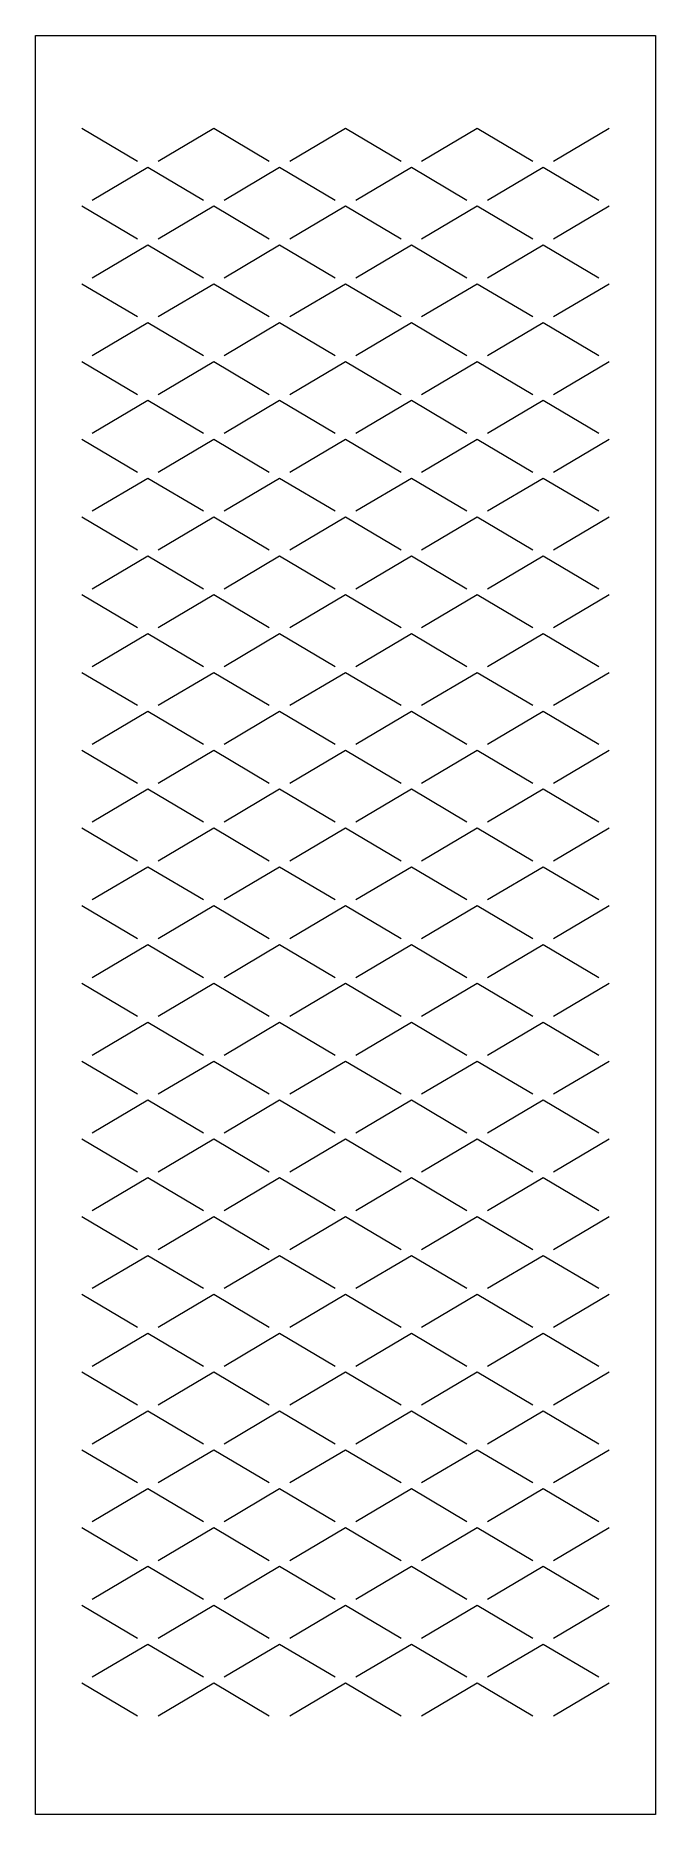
# Model space of a CAD drawing. Header units: metres. Extents: x 0 to 33.4, y 0 to 96.
import ezdxf

# ---------------------------------------------------------------- set-up
doc = ezdxf.new("R2010")
doc.units = ezdxf.units.M
doc.layers.add('TOP', color=1, linetype='Continuous', lineweight=0)

msp = doc.modelspace()

# ---------------------------------------------------------------- linework, layer by layer
at = {"layer": 'TOP'}
for p, q in [((2.5, 91), (5.498, 89.222)), ((6.607, 89.222), (9.605, 91)), ((9.605, 91), (12.603, 89.222)), ((13.712, 89.222), (16.71, 91)), ((16.71, 91), (19.709, 89.222)), ((20.817, 89.222), (23.815, 91)), ((23.815, 91), (26.814, 89.222)), ((27.922, 89.222), (30.92, 91)), ((3.054, 87.125), (6.053, 88.902)), ((6.053, 88.902), (9.051, 87.125)), ((10.159, 87.125), (13.158, 88.902)), ((13.158, 88.902), (16.156, 87.125)), ((17.264, 87.125), (20.263, 88.902)), ((20.263, 88.902), (23.261, 87.125)), ((24.369, 87.125), (27.368, 88.902)), ((27.368, 88.902), (30.366, 87.125)), ((2.5, 86.805), (5.498, 85.027)), ((6.607, 85.027), (9.605, 86.805)), ((9.605, 86.805), (12.603, 85.027)), ((13.712, 85.027), (16.71, 86.805)), ((16.71, 86.805), (19.709, 85.027)), ((20.817, 85.027), (23.815, 86.805)), ((23.815, 86.805), (26.814, 85.027)), ((27.922, 85.027), (30.92, 86.805)), ((3.054, 82.93), (6.053, 84.707)), ((6.053, 84.707), (9.051, 82.93)), ((10.159, 82.93), (13.158, 84.707)), ((13.158, 84.707), (16.156, 82.93)), ((17.264, 82.93), (20.263, 84.707)), ((20.263, 84.707), (23.261, 82.93)), ((24.369, 82.93), (27.368, 84.707)), ((27.368, 84.707), (30.366, 82.93)), ((2.5, 82.61), (5.498, 80.832)), ((6.607, 80.832), (9.605, 82.61)), ((9.605, 82.61), (12.603, 80.832)), ((13.712, 80.832), (16.71, 82.61)), ((16.71, 82.61), (19.709, 80.832)), ((20.817, 80.832), (23.815, 82.61)), ((23.815, 82.61), (26.814, 80.832)), ((27.922, 80.832), (30.92, 82.61)), ((3.054, 78.735), (6.053, 80.512)), ((6.053, 80.512), (9.051, 78.735)), ((10.159, 78.735), (13.158, 80.512)), ((13.158, 80.512), (16.156, 78.735)), ((17.264, 78.735), (20.263, 80.512)), ((20.263, 80.512), (23.261, 78.735)), ((24.369, 78.735), (27.368, 80.512)), ((27.368, 80.512), (30.366, 78.735)), ((2.5, 78.415), (5.498, 76.637)), ((6.607, 76.637), (9.605, 78.415)), ((9.605, 78.415), (12.603, 76.637)), ((13.712, 76.637), (16.71, 78.415)), ((16.71, 78.415), (19.709, 76.637)), ((20.817, 76.637), (23.815, 78.415)), ((23.815, 78.415), (26.814, 76.637)), ((27.922, 76.637), (30.92, 78.415)), ((3.054, 74.539), (6.053, 76.317)), ((6.053, 76.317), (9.051, 74.539)), ((10.159, 74.539), (13.158, 76.317)), ((13.158, 76.317), (16.156, 74.539)), ((17.264, 74.539), (20.263, 76.317)), ((20.263, 76.317), (23.261, 74.539)), ((24.369, 74.539), (27.368, 76.317)), ((27.368, 76.317), (30.366, 74.539)), ((2.5, 74.22), (5.498, 72.442)), ((6.607, 72.442), (9.605, 74.22)), ((9.605, 74.22), (12.603, 72.442)), ((13.712, 72.442), (16.71, 74.22)), ((16.71, 74.22), (19.709, 72.442)), ((20.817, 72.442), (23.815, 74.22)), ((23.815, 74.22), (26.814, 72.442)), ((27.922, 72.442), (30.92, 74.22)), ((3.054, 70.344), (6.053, 72.122)), ((6.053, 72.122), (9.051, 70.344)), ((10.159, 70.344), (13.158, 72.122)), ((13.158, 72.122), (16.156, 70.344)), ((17.264, 70.344), (20.263, 72.122)), ((20.263, 72.122), (23.261, 70.344)), ((24.369, 70.344), (27.368, 72.122)), ((27.368, 72.122), (30.366, 70.344)), ((2.5, 70.024), (5.498, 68.247)), ((6.607, 68.247), (9.605, 70.024)), ((9.605, 70.024), (12.603, 68.247)), ((13.712, 68.247), (16.71, 70.024)), ((16.71, 70.024), (19.709, 68.247)), ((20.817, 68.247), (23.815, 70.024)), ((23.815, 70.024), (26.814, 68.247)), ((27.922, 68.247), (30.92, 70.024)), ((3.054, 66.149), (6.053, 67.927)), ((6.053, 67.927), (9.051, 66.149)), ((10.159, 66.149), (13.158, 67.927)), ((13.158, 67.927), (16.156, 66.149)), ((17.264, 66.149), (20.263, 67.927)), ((20.263, 67.927), (23.261, 66.149)), ((24.369, 66.149), (27.368, 67.927)), ((27.368, 67.927), (30.366, 66.149)), ((2.5, 65.829), (5.498, 64.052)), ((6.607, 64.052), (9.605, 65.829)), ((9.605, 65.829), (12.603, 64.052)), ((13.712, 64.052), (16.71, 65.829)), ((16.71, 65.829), (19.709, 64.052)), ((20.817, 64.052), (23.815, 65.829)), ((23.815, 65.829), (26.814, 64.052)), ((27.922, 64.052), (30.92, 65.829)), ((3.054, 61.954), (6.053, 63.732)), ((6.053, 63.732), (9.051, 61.954)), ((10.159, 61.954), (13.158, 63.732)), ((13.158, 63.732), (16.156, 61.954)), ((17.264, 61.954), (20.263, 63.732)), ((20.263, 63.732), (23.261, 61.954)), ((24.369, 61.954), (27.368, 63.732)), ((27.368, 63.732), (30.366, 61.954)), ((2.5, 61.634), (5.498, 59.857)), ((6.607, 59.857), (9.605, 61.634)), ((9.605, 61.634), (12.603, 59.857)), ((13.712, 59.857), (16.71, 61.634)), ((16.71, 61.634), (19.709, 59.857)), ((20.817, 59.857), (23.815, 61.634)), ((23.815, 61.634), (26.814, 59.857)), ((27.922, 59.857), (30.92, 61.634)), ((3.054, 57.759), (6.053, 59.537)), ((6.053, 59.537), (9.051, 57.759)), ((10.159, 57.759), (13.158, 59.537)), ((13.158, 59.537), (16.156, 57.759)), ((17.264, 57.759), (20.263, 59.537)), ((20.263, 59.537), (23.261, 57.759)), ((24.369, 57.759), (27.368, 59.537)), ((27.368, 59.537), (30.366, 57.759)), ((2.5, 57.439), (5.498, 55.661)), ((6.607, 55.661), (9.605, 57.439)), ((9.605, 57.439), (12.603, 55.661)), ((13.712, 55.661), (16.71, 57.439)), ((16.71, 57.439), (19.709, 55.661)), ((20.817, 55.661), (23.815, 57.439)), ((23.815, 57.439), (26.814, 55.661)), ((27.922, 55.661), (30.92, 57.439)), ((3.054, 53.564), (6.053, 55.341)), ((6.053, 55.341), (9.051, 53.564)), ((10.159, 53.564), (13.158, 55.341)), ((13.158, 55.341), (16.156, 53.564)), ((17.264, 53.564), (20.263, 55.341)), ((20.263, 55.341), (23.261, 53.564)), ((24.369, 53.564), (27.368, 55.341)), ((27.368, 55.341), (30.366, 53.564)), ((2.5, 53.244), (5.498, 51.466)), ((6.607, 51.466), (9.605, 53.244)), ((9.605, 53.244), (12.603, 51.466)), ((13.712, 51.466), (16.71, 53.244)), ((16.71, 53.244), (19.709, 51.466)), ((20.817, 51.466), (23.815, 53.244)), ((23.815, 53.244), (26.814, 51.466)), ((27.922, 51.466), (30.92, 53.244)), ((3.054, 49.369), (6.053, 51.146)), ((6.053, 51.146), (9.051, 49.369)), ((10.159, 49.369), (13.158, 51.146)), ((13.158, 51.146), (16.156, 49.369)), ((17.264, 49.369), (20.263, 51.146)), ((20.263, 51.146), (23.261, 49.369)), ((24.369, 49.369), (27.368, 51.146)), ((27.368, 51.146), (30.366, 49.369)), ((2.5, 49.049), (5.498, 47.271)), ((6.607, 47.271), (9.605, 49.049)), ((9.605, 49.049), (12.603, 47.271)), ((13.712, 47.271), (16.71, 49.049)), ((16.71, 49.049), (19.709, 47.271)), ((20.817, 47.271), (23.815, 49.049)), ((23.815, 49.049), (26.814, 47.271)), ((27.922, 47.271), (30.92, 49.049)), ((3.054, 45.174), (6.053, 46.951)), ((6.053, 46.951), (9.051, 45.174)), ((10.159, 45.174), (13.158, 46.951)), ((13.158, 46.951), (16.156, 45.174)), ((17.264, 45.174), (20.263, 46.951)), ((20.263, 46.951), (23.261, 45.174)), ((24.369, 45.174), (27.368, 46.951)), ((27.368, 46.951), (30.366, 45.174)), ((2.5, 44.854), (5.498, 43.076)), ((6.607, 43.076), (9.605, 44.854)), ((9.605, 44.854), (12.603, 43.076)), ((13.712, 43.076), (16.71, 44.854)), ((16.71, 44.854), (19.709, 43.076)), ((20.817, 43.076), (23.815, 44.854)), ((23.815, 44.854), (26.814, 43.076)), ((27.922, 43.076), (30.92, 44.854)), ((3.054, 40.979), (6.053, 42.756)), ((6.053, 42.756), (9.051, 40.979)), ((10.159, 40.979), (13.158, 42.756)), ((13.158, 42.756), (16.156, 40.979)), ((17.264, 40.979), (20.263, 42.756)), ((20.263, 42.756), (23.261, 40.979)), ((24.369, 40.979), (27.368, 42.756)), ((27.368, 42.756), (30.366, 40.979)), ((2.5, 40.659), (5.498, 38.881)), ((6.607, 38.881), (9.605, 40.659)), ((9.605, 40.659), (12.603, 38.881)), ((13.712, 38.881), (16.71, 40.659)), ((16.71, 40.659), (19.709, 38.881)), ((20.817, 38.881), (23.815, 40.659)), ((23.815, 40.659), (26.814, 38.881)), ((27.922, 38.881), (30.92, 40.659)), ((3.054, 36.783), (6.053, 38.561)), ((6.053, 38.561), (9.051, 36.783)), ((10.159, 36.783), (13.158, 38.561)), ((13.158, 38.561), (16.156, 36.783)), ((17.264, 36.783), (20.263, 38.561)), ((20.263, 38.561), (23.261, 36.783)), ((24.369, 36.783), (27.368, 38.561)), ((27.368, 38.561), (30.366, 36.783)), ((2.5, 36.463), (5.498, 34.686)), ((6.607, 34.686), (9.605, 36.463)), ((9.605, 36.463), (12.603, 34.686)), ((13.712, 34.686), (16.71, 36.463)), ((16.71, 36.463), (19.709, 34.686)), ((20.817, 34.686), (23.815, 36.463)), ((23.815, 36.463), (26.814, 34.686)), ((27.922, 34.686), (30.92, 36.463)), ((3.054, 32.588), (6.053, 34.366)), ((6.053, 34.366), (9.051, 32.588)), ((10.159, 32.588), (13.158, 34.366)), ((13.158, 34.366), (16.156, 32.588)), ((17.264, 32.588), (20.263, 34.366)), ((20.263, 34.366), (23.261, 32.588)), ((24.369, 32.588), (27.368, 34.366)), ((27.368, 34.366), (30.366, 32.588)), ((2.5, 32.268), (5.498, 30.491)), ((6.607, 30.491), (9.605, 32.268)), ((9.605, 32.268), (12.603, 30.491)), ((13.712, 30.491), (16.71, 32.268)), ((16.71, 32.268), (19.709, 30.491)), ((20.817, 30.491), (23.815, 32.268)), ((23.815, 32.268), (26.814, 30.491)), ((27.922, 30.491), (30.92, 32.268)), ((3.054, 28.393), (6.053, 30.171)), ((6.053, 30.171), (9.051, 28.393)), ((10.159, 28.393), (13.158, 30.171)), ((13.158, 30.171), (16.156, 28.393)), ((17.264, 28.393), (20.263, 30.171)), ((20.263, 30.171), (23.261, 28.393)), ((24.369, 28.393), (27.368, 30.171)), ((27.368, 30.171), (30.366, 28.393)), ((2.5, 28.073), (5.498, 26.296)), ((6.607, 26.296), (9.605, 28.073)), ((9.605, 28.073), (12.603, 26.296)), ((13.712, 26.296), (16.71, 28.073)), ((16.71, 28.073), (19.709, 26.296)), ((20.817, 26.296), (23.815, 28.073)), ((23.815, 28.073), (26.814, 26.296)), ((27.922, 26.296), (30.92, 28.073)), ((3.054, 24.198), (6.053, 25.976)), ((6.053, 25.976), (9.051, 24.198)), ((10.159, 24.198), (13.158, 25.976)), ((13.158, 25.976), (16.156, 24.198)), ((17.264, 24.198), (20.263, 25.976)), ((20.263, 25.976), (23.261, 24.198)), ((24.369, 24.198), (27.368, 25.976)), ((27.368, 25.976), (30.366, 24.198)), ((2.5, 23.878), (5.498, 22.1)), ((6.607, 22.1), (9.605, 23.878)), ((9.605, 23.878), (12.603, 22.1)), ((13.712, 22.1), (16.71, 23.878)), ((16.71, 23.878), (19.709, 22.1)), ((20.817, 22.1), (23.815, 23.878)), ((23.815, 23.878), (26.814, 22.1)), ((27.922, 22.1), (30.92, 23.878)), ((3.054, 20.003), (6.053, 21.78)), ((6.053, 21.78), (9.051, 20.003)), ((10.159, 20.003), (13.158, 21.78)), ((13.158, 21.78), (16.156, 20.003)), ((17.264, 20.003), (20.263, 21.78)), ((20.263, 21.78), (23.261, 20.003)), ((24.369, 20.003), (27.368, 21.78)), ((27.368, 21.78), (30.366, 20.003)), ((2.5, 19.683), (5.498, 17.905)), ((6.607, 17.905), (9.605, 19.683)), ((9.605, 19.683), (12.603, 17.905)), ((13.712, 17.905), (16.71, 19.683)), ((16.71, 19.683), (19.709, 17.905)), ((20.817, 17.905), (23.815, 19.683)), ((23.815, 19.683), (26.814, 17.905)), ((27.922, 17.905), (30.92, 19.683)), ((3.054, 15.808), (6.053, 17.585)), ((6.053, 17.585), (9.051, 15.808)), ((10.159, 15.808), (13.158, 17.585)), ((13.158, 17.585), (16.156, 15.808)), ((17.264, 15.808), (20.263, 17.585)), ((20.263, 17.585), (23.261, 15.808)), ((24.369, 15.808), (27.368, 17.585)), ((27.368, 17.585), (30.366, 15.808)), ((2.5, 15.488), (5.498, 13.71)), ((6.607, 13.71), (9.605, 15.488)), ((9.605, 15.488), (12.603, 13.71)), ((13.712, 13.71), (16.71, 15.488)), ((16.71, 15.488), (19.709, 13.71)), ((20.817, 13.71), (23.815, 15.488)), ((23.815, 15.488), (26.814, 13.71)), ((27.922, 13.71), (30.92, 15.488)), ((3.054, 11.613), (6.053, 13.39)), ((6.053, 13.39), (9.051, 11.613)), ((10.159, 11.613), (13.158, 13.39)), ((13.158, 13.39), (16.156, 11.613)), ((17.264, 11.613), (20.263, 13.39)), ((20.263, 13.39), (23.261, 11.613)), ((24.369, 11.613), (27.368, 13.39)), ((27.368, 13.39), (30.366, 11.613)), ((2.5, 11.293), (5.498, 9.515)), ((6.607, 9.515), (9.605, 11.293)), ((9.605, 11.293), (12.603, 9.515)), ((13.712, 9.515), (16.71, 11.293)), ((16.71, 11.293), (19.709, 9.515)), ((20.817, 9.515), (23.815, 11.293)), ((23.815, 11.293), (26.814, 9.515)), ((27.922, 9.515), (30.92, 11.293)), ((3.054, 7.418), (6.053, 9.195)), ((6.053, 9.195), (9.051, 7.418)), ((10.159, 7.418), (13.158, 9.195)), ((13.158, 9.195), (16.156, 7.418)), ((17.264, 7.418), (20.263, 9.195)), ((20.263, 9.195), (23.261, 7.418)), ((24.369, 7.418), (27.368, 9.195)), ((27.368, 9.195), (30.366, 7.418)), ((2.5, 7.098), (5.498, 5.32)), ((6.607, 5.32), (9.605, 7.098)), ((9.605, 7.098), (12.603, 5.32)), ((13.712, 5.32), (16.71, 7.098)), ((16.71, 7.098), (19.709, 5.32)), ((20.817, 5.32), (23.815, 7.098)), ((23.815, 7.098), (26.814, 5.32)), ((27.922, 5.32), (30.92, 7.098))]:
    msp.add_line(p, q, dxfattribs=at)
msp.add_lwpolyline([(0, 0), (0, 96), (33.42, 96), (33.42, 0)], close=True, dxfattribs=at)

doc.saveas('drawing.dxf')
